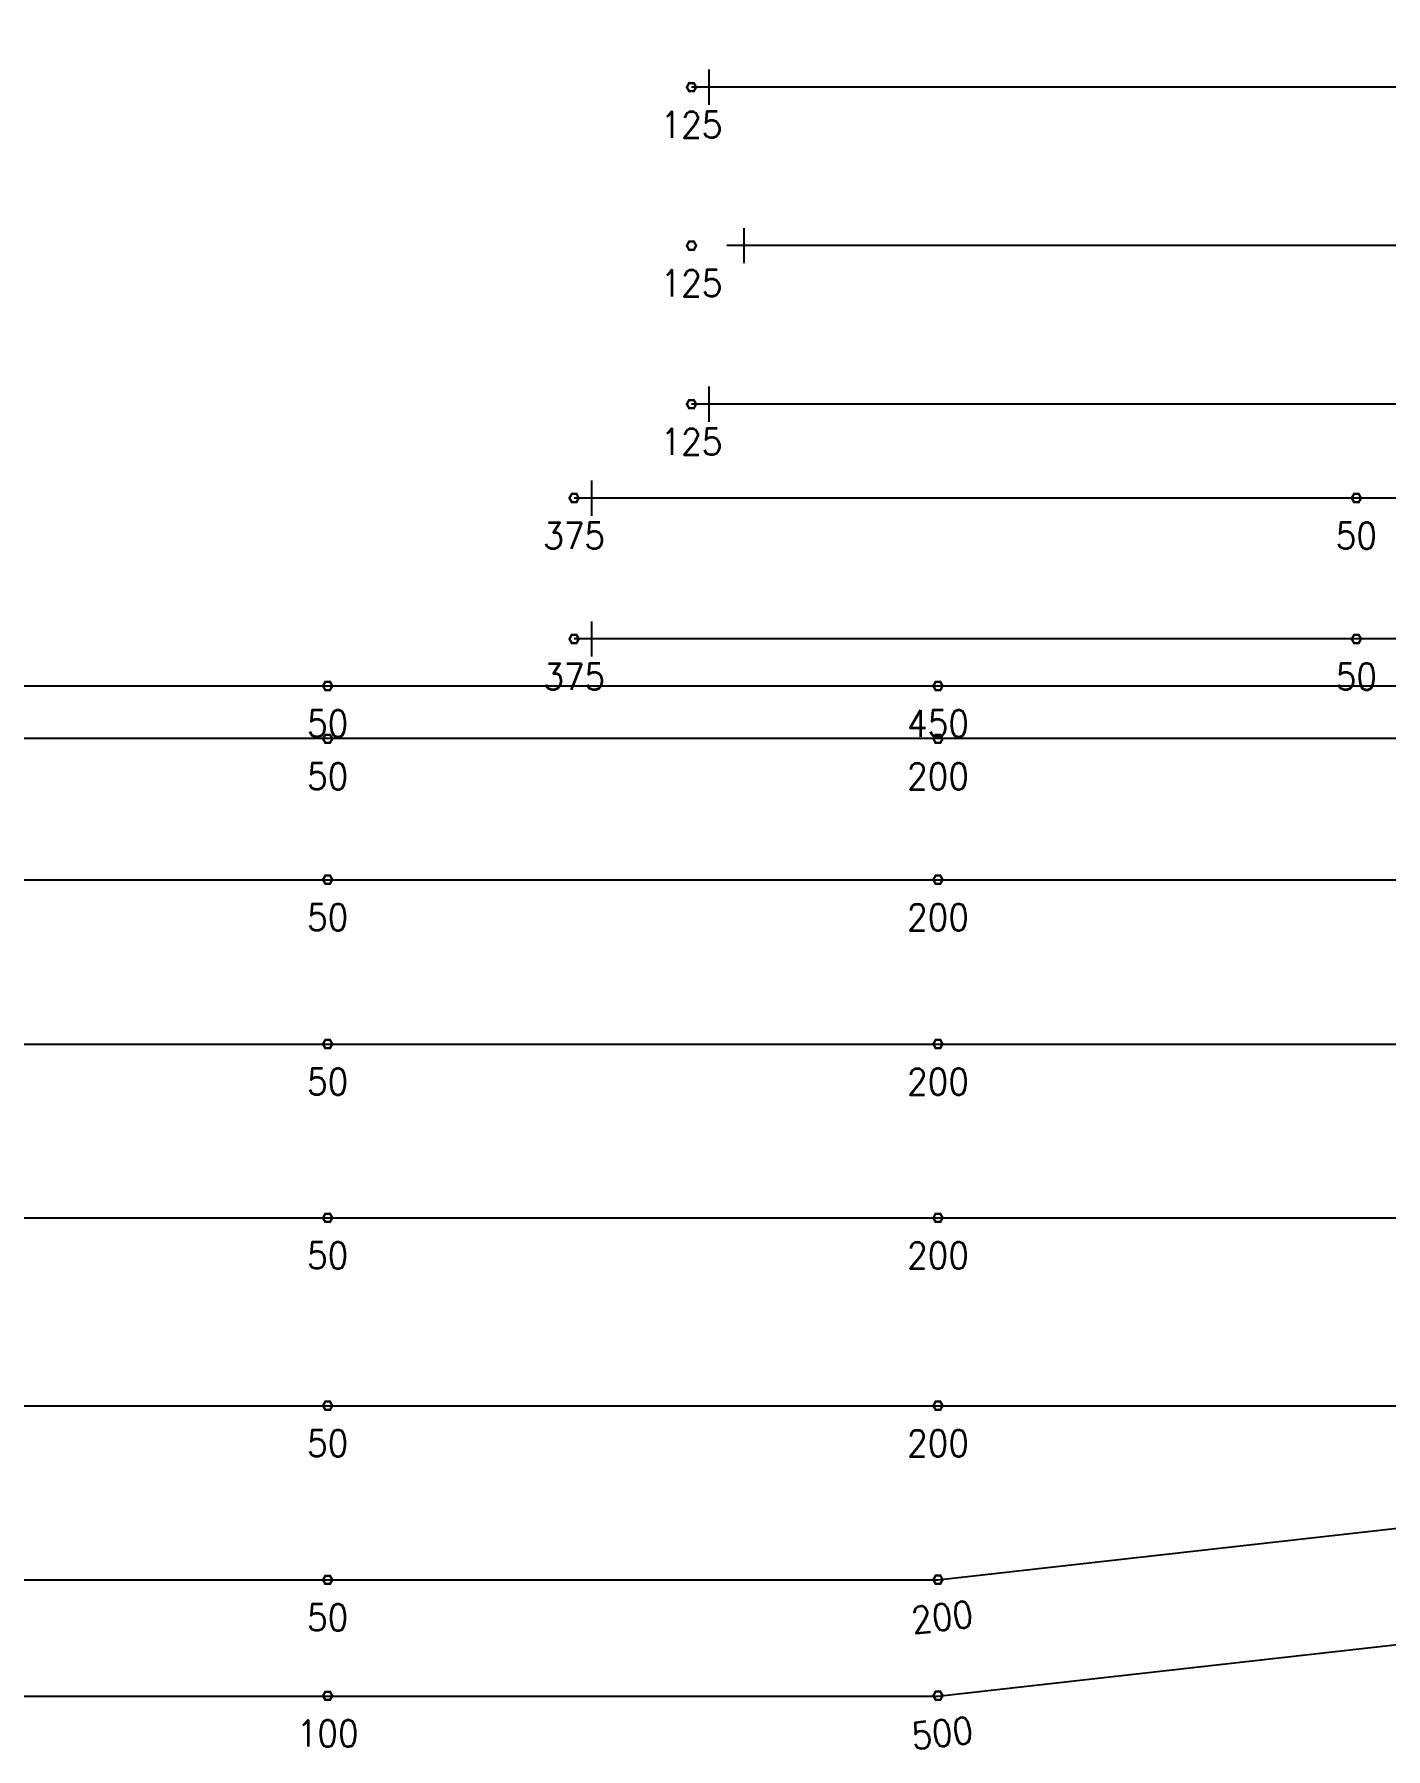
# Model space of a CAD drawing. Header units: millimetres. Extents: x 139404 to 589785, y -24714 to 48110.
# Drawn here: x 426550 to 438065, y 8699 to 23300 of the extents above; entities that cross this region are included whole.
import ezdxf
from ezdxf.enums import TextEntityAlignment as Align

# ---------------------------------------------------------------- set-up
doc = ezdxf.new("R2010")
doc.units = ezdxf.units.MM
doc.layers.get('0').update_dxf_attribs({"lineweight": 20})
doc.layers.add('ARES_TAG', color=3, linetype='Continuous')
doc.layers.add('NDC_S_TENDON', color=10, linetype='Continuous')
doc.layers.add('Current_plane_Column', color=7, linetype='Continuous', true_color=0x4b00ff)
doc.layers.add('NDC_LCAP', color=87, linetype='Continuous', plot=False)
for name, color, linetype, lineweight in [('NDC_S-TENDON', 6, 'Continuous', 35), ('NDC_S_ANNO', 7, 'Continuous', 20), ('NDC_S_SYMBOL', 1, 'Continuous', 15)]:
    doc.layers.add(name, color=color, linetype=linetype, lineweight=lineweight)
doc.styles.add('ARES_BIGTEXT', font='VHARIALN.TTF')
doc.styles.add('ARES_ROMANS_0.36', font='romans.shx', dxfattribs={"width": 0.36, "bigfont": 'vns.shx'})
doc.styles.get("Standard").update_dxf_attribs({"font": 'arial.ttf'})

# ---------------------------------------------------------------- blocks, each defined once
blk = doc.blocks.new('*U189')
at = {"layer": 'NDC_S_TENDON'}
blk.add_line((5123, 0), (46414, 0), dxfattribs=at)
at = {"layer": 'ARES_TAG', "style": 'ARES_ROMANS_0.36', "width": 0.36}
blk.add_attdef('S3', text='', height=375, dxfattribs=at).set_placement((-8132, 0), align=Align.MIDDLE_CENTER)
at = {"layer": 'NDC_LCAP', "style": 'ARES_BIGTEXT'}
blk.add_attdef('L', text='', height=350, dxfattribs=at).set_placement((-8863, 0), align=Align.MIDDLE_RIGHT)
blk = doc.blocks.new('*U171')
at = {"layer": 'NDC_S_TENDON'}
blk.add_line((5123, 0), (45824, 0), dxfattribs=at)
at = {"layer": 'ARES_TAG', "style": 'ARES_ROMANS_0.36', "width": 0.36}
blk.add_attdef('S3', text='', height=375, dxfattribs=at).set_placement((-9635, 0), align=Align.MIDDLE_CENTER)
at = {"layer": 'NDC_LCAP', "style": 'ARES_BIGTEXT'}
blk.add_attdef('L', text='', height=350, dxfattribs=at).set_placement((-10366, 0), align=Align.MIDDLE_RIGHT)
blk = doc.blocks.new('*U182')
at = {"layer": 'NDC_S_TENDON'}
blk.add_line((5123, 0), (45799, 0), dxfattribs=at)
at = {"layer": 'ARES_TAG', "style": 'ARES_ROMANS_0.36', "width": 0.36}
blk.add_attdef('S3', text='', height=375, dxfattribs=at).set_placement((-8761, 0), align=Align.MIDDLE_CENTER)
at = {"layer": 'NDC_LCAP', "style": 'ARES_BIGTEXT'}
blk.add_attdef('L', text='', height=350, dxfattribs=at).set_placement((-9492, 0), align=Align.MIDDLE_RIGHT)
blk = doc.blocks.new('*U183')
at = {"layer": 'NDC_S_TENDON'}
blk.add_line((5123, 0), (46209, 0), dxfattribs=at)
at = {"layer": 'ARES_TAG', "style": 'ARES_ROMANS_0.36', "width": 0.36}
blk.add_attdef('S3', text='', height=375, dxfattribs=at).set_placement((-8351, 0), align=Align.MIDDLE_CENTER)
at = {"layer": 'NDC_LCAP', "style": 'ARES_BIGTEXT'}
blk.add_attdef('L', text='', height=350, dxfattribs=at).set_placement((-9082, 0), align=Align.MIDDLE_RIGHT)
blk = doc.blocks.new('*U187')
at = {"layer": 'NDC_S_TENDON'}
blk.add_line((5123, 0), (46286, 0), dxfattribs=at)
at = {"layer": 'ARES_TAG', "style": 'ARES_ROMANS_0.36', "width": 0.36}
blk.add_attdef('S3', text='', height=375, dxfattribs=at).set_placement((-8269, 0), align=Align.MIDDLE_CENTER)
at = {"layer": 'NDC_LCAP', "style": 'ARES_BIGTEXT'}
blk.add_attdef('L', text='', height=350, dxfattribs=at).set_placement((-9000, 0), align=Align.MIDDLE_RIGHT)
blk = doc.blocks.new('*U188')
at = {"layer": 'NDC_S_TENDON'}
blk.add_line((5123, 0), (46440, 0), dxfattribs=at)
at = {"layer": 'ARES_TAG', "style": 'ARES_ROMANS_0.36', "width": 0.36}
blk.add_attdef('S3', text='', height=375, dxfattribs=at).set_placement((-8115, 0), align=Align.MIDDLE_CENTER)
at = {"layer": 'NDC_LCAP', "style": 'ARES_BIGTEXT'}
blk.add_attdef('L', text='', height=350, dxfattribs=at).set_placement((-8846, 0), align=Align.MIDDLE_RIGHT)
blk = doc.blocks.new('*U163')
at = {"layer": 'NDC_S_SYMBOL', "color": 3}
blk.add_line((-7068, 0), (-5568, 0), dxfattribs=at)
blk.add_circle((-7518, 0), 450, dxfattribs=at)
at = {"layer": 'NDC_S_TENDON'}
for p, q in [((8792, -150), (8792, 150)), ((-3388, 0), (-500, 0)), ((-500, 0), (5123, 0)), ((5123, 0), (7942, 0)), ((7942, 0), (8942, 0))]:
    blk.add_line(p, q, dxfattribs=at)
blk.add_lwpolyline([(-3908, 0), (-4388, 150), (-4388, -150), (-3908, 0), (-3388, 0)], dxfattribs=at)
at = {"layer": 'ARES_TAG', "style": 'ARES_ROMANS_0.36', "width": 0.36}
blk.add_attdef('S3', text='', height=375, dxfattribs=at).set_placement((-7518, 0), align=Align.MIDDLE_CENTER)
at = {"layer": 'NDC_LCAP', "style": 'ARES_BIGTEXT'}
blk.add_attdef('L', text='', height=350, dxfattribs=at).set_placement((-8249, 0), align=Align.MIDDLE_RIGHT)
blk = doc.blocks.new('*U167')
at = {"layer": 'NDC_S_SYMBOL', "color": 3}
blk.add_line((-7068, 0), (-5568, 0), dxfattribs=at)
blk.add_circle((-7518, 0), 450, dxfattribs=at)
at = {"layer": 'NDC_S_TENDON'}
for p, q in [((7792, -150), (7792, 150)), ((-3388, 0), (-500, 0)), ((-500, 0), (5123, 0)), ((5123, 0), (6942, 0)), ((6942, 0), (7942, 0))]:
    blk.add_line(p, q, dxfattribs=at)
blk.add_lwpolyline([(-3908, 0), (-4388, 150), (-4388, -150), (-3908, 0), (-3388, 0)], dxfattribs=at)
at = {"layer": 'ARES_TAG', "style": 'ARES_ROMANS_0.36', "width": 0.36}
blk.add_attdef('S3', text='', height=375, dxfattribs=at).set_placement((-7518, 0), align=Align.MIDDLE_CENTER)
at = {"layer": 'NDC_LCAP', "style": 'ARES_BIGTEXT'}
blk.add_attdef('L', text='', height=350, dxfattribs=at).set_placement((-8249, 0), align=Align.MIDDLE_RIGHT)
blk = doc.blocks.new('*U174')
at = {"layer": 'NDC_S_TENDON'}
for p, q in [((-16450, 0), (25150, 0)), ((25150, 0), (34386, -1037))]:
    blk.add_line(p, q, dxfattribs=at)
at = {"layer": 'ARES_TAG', "style": 'ARES_ROMANS_0.36', "width": 0.36}
blk.add_attdef('S3', text='', height=375, dxfattribs=at).set_placement((-20180, 0), align=Align.MIDDLE_CENTER)
at = {"layer": 'NDC_LCAP', "style": 'ARES_BIGTEXT'}
blk.add_attdef('L', text='', height=350, dxfattribs=at).set_placement((-20911, 0), align=Align.MIDDLE_RIGHT)
blk = doc.blocks.new('*U173')
at = {"layer": 'NDC_S_TENDON'}
for p, q in [((-16450, 0), (25150, 0)), ((25150, 0), (34386, -1037))]:
    blk.add_line(p, q, dxfattribs=at)
at = {"layer": 'ARES_TAG', "style": 'ARES_ROMANS_0.36', "width": 0.36}
blk.add_attdef('S3', text='', height=375, rotation=0.2908, dxfattribs=at).set_placement((-20180, -19), align=Align.MIDDLE_CENTER)
at = {"layer": 'NDC_LCAP', "style": 'ARES_BIGTEXT'}
blk.add_attdef('L', text='', height=350, rotation=0.2908, dxfattribs=at).set_placement((-20911, -23), align=Align.MIDDLE_RIGHT)
blk = doc.blocks.new('*U165')
at = {"layer": 'NDC_S_SYMBOL', "color": 3}
blk.add_line((-7068, 0), (-5568, 0), dxfattribs=at)
blk.add_circle((-7518, 0), 450, dxfattribs=at)
at = {"layer": 'NDC_S_TENDON'}
for p, q in [((7792, -150), (7792, 150)), ((-3388, 0), (-500, 0)), ((-500, 0), (5123, 0)), ((5123, 0), (6942, 0)), ((6942, 0), (7942, 0))]:
    blk.add_line(p, q, dxfattribs=at)
blk.add_lwpolyline([(-3908, 0), (-4388, 150), (-4388, -150), (-3908, 0), (-3388, 0)], dxfattribs=at)
at = {"layer": 'ARES_TAG', "style": 'ARES_ROMANS_0.36', "width": 0.36}
blk.add_attdef('S3', text='', height=375, dxfattribs=at).set_placement((-7518, 0), align=Align.MIDDLE_CENTER)
at = {"layer": 'NDC_LCAP', "style": 'ARES_BIGTEXT'}
blk.add_attdef('L', text='', height=350, dxfattribs=at).set_placement((-8249, 0), align=Align.MIDDLE_RIGHT)
blk = doc.blocks.new('*U159')
at = {"layer": 'NDC_S_SYMBOL', "color": 3}
blk.add_line((-7068, 0), (-5568, 0), dxfattribs=at)
blk.add_circle((-7518, 0), 450, dxfattribs=at)
at = {"layer": 'NDC_S_TENDON'}
for p, q in [((7492, -150), (7492, 150)), ((-3388, 0), (-500, 0)), ((-500, 0), (5123, 0)), ((5123, 0), (6642, 0)), ((6642, 0), (7642, 0))]:
    blk.add_line(p, q, dxfattribs=at)
blk.add_lwpolyline([(-3908, 0), (-4388, 150), (-4388, -150), (-3908, 0), (-3388, 0)], dxfattribs=at)
at = {"layer": 'ARES_TAG', "style": 'ARES_ROMANS_0.36', "width": 0.36}
blk.add_attdef('S3', text='', height=375, dxfattribs=at).set_placement((-7518, 0), align=Align.MIDDLE_CENTER)
at = {"layer": 'NDC_LCAP', "style": 'ARES_BIGTEXT'}
blk.add_attdef('L', text='', height=350, dxfattribs=at).set_placement((-8249, 0), align=Align.MIDDLE_RIGHT)
blk = doc.blocks.new('TDX')
at = {"layer": 'NDC_S-TENDON', "linetype": 'Continuous'}
for points, elevation in [([(49590, 13350, 20, 20, 0), (49570, 13385, 20, 20, 0), (49530, 13385, 20, 20, 0), (49510, 13350, 20, 20, 0), (49530, 13315, 20, 20, 0), (49570, 13315, 20, 20, 0)], 2875), ([(49590, 13350, 20, 20, 0), (49570, 13385, 20, 20, 0), (49530, 13385, 20, 20, 0), (49510, 13350, 20, 20, 0), (49530, 13315, 20, 20, 0), (49570, 13315, 20, 20, 0)], 2875), ([(49590, 13350, 20, 20, 0), (49570, 13385, 20, 20, 0), (49530, 13385, 20, 20, 0), (49510, 13350, 20, 20, 0), (49530, 13315, 20, 20, 0), (49570, 13315, 20, 20, 0)], 2947), ([(49590, 13350, 20, 20, 0), (49570, 13385, 20, 20, 0), (49530, 13385, 20, 20, 0), (49510, 13350, 20, 20, 0), (49530, 13315, 20, 20, 0), (49570, 13315, 20, 20, 0)], 2947), ([(49590, 12000, 20, 20, 0), (49570, 12035, 20, 20, 0), (49530, 12035, 20, 20, 0), (49510, 12000, 20, 20, 0), (49530, 11965, 20, 20, 0), (49570, 11965, 20, 20, 0)], 2875), ([(49590, 12000, 20, 20, 0), (49570, 12035, 20, 20, 0), (49530, 12035, 20, 20, 0), (49510, 12000, 20, 20, 0), (49530, 11965, 20, 20, 0), (49570, 11965, 20, 20, 0)], 2875), ([(49590, 12000, 20, 20, 0), (49570, 12035, 20, 20, 0), (49530, 12035, 20, 20, 0), (49510, 12000, 20, 20, 0), (49530, 11965, 20, 20, 0), (49570, 11965, 20, 20, 0)], 2947), ([(49590, 12000, 20, 20, 0), (49570, 12035, 20, 20, 0), (49530, 12035, 20, 20, 0), (49510, 12000, 20, 20, 0), (49530, 11965, 20, 20, 0), (49570, 11965, 20, 20, 0)], 2947), ([(49590, 10650, 20, 20, 0), (49570, 10685, 20, 20, 0), (49530, 10685, 20, 20, 0), (49510, 10650, 20, 20, 0), (49530, 10615, 20, 20, 0), (49570, 10615, 20, 20, 0)], 2875), ([(49590, 10650, 20, 20, 0), (49570, 10685, 20, 20, 0), (49530, 10685, 20, 20, 0), (49510, 10650, 20, 20, 0), (49530, 10615, 20, 20, 0), (49570, 10615, 20, 20, 0)], 2875), ([(49590, 10650, 20, 20, 0), (49570, 10685, 20, 20, 0), (49530, 10685, 20, 20, 0), (49510, 10650, 20, 20, 0), (49530, 10615, 20, 20, 0), (49570, 10615, 20, 20, 0)], 2947), ([(49590, 10650, 20, 20, 0), (49570, 10685, 20, 20, 0), (49530, 10685, 20, 20, 0), (49510, 10650, 20, 20, 0), (49530, 10615, 20, 20, 0), (49570, 10615, 20, 20, 0)], 2947), ([(48590, 9850, 20, 20, 0), (48570, 9885, 20, 20, 0), (48530, 9885, 20, 20, 0), (48510, 9850, 20, 20, 0), (48530, 9815, 20, 20, 0), (48570, 9815, 20, 20, 0)], 2875), ([(48590, 9850, 20, 20, 0), (48570, 9885, 20, 20, 0), (48530, 9885, 20, 20, 0), (48510, 9850, 20, 20, 0), (48530, 9815, 20, 20, 0), (48570, 9815, 20, 20, 0)], 2875), ([(48590, 9850, 20, 20, 0), (48570, 9885, 20, 20, 0), (48530, 9885, 20, 20, 0), (48510, 9850, 20, 20, 0), (48530, 9815, 20, 20, 0), (48570, 9815, 20, 20, 0)], 2947), ([(48590, 9850, 20, 20, 0), (48570, 9885, 20, 20, 0), (48530, 9885, 20, 20, 0), (48510, 9850, 20, 20, 0), (48530, 9815, 20, 20, 0), (48570, 9815, 20, 20, 0)], 2947), ([(55255, 9850, 20, 20, 0), (55235, 9885, 20, 20, 0), (55195, 9885, 20, 20, 0), (55175, 9850, 20, 20, 0), (55195, 9815, 20, 20, 0), (55235, 9815, 20, 20, 0)], 2550), ([(55255, 9850, 20, 20, 0), (55235, 9885, 20, 20, 0), (55195, 9885, 20, 20, 0), (55175, 9850, 20, 20, 0), (55195, 9815, 20, 20, 0), (55235, 9815, 20, 20, 0)], 2550), ([(55255, 9850, 20, 20, 0), (55235, 9885, 20, 20, 0), (55195, 9885, 20, 20, 0), (55175, 9850, 20, 20, 0), (55195, 9815, 20, 20, 0), (55235, 9815, 20, 20, 0)], 2622), ([(55255, 9850, 20, 20, 0), (55235, 9885, 20, 20, 0), (55195, 9885, 20, 20, 0), (55175, 9850, 20, 20, 0), (55195, 9815, 20, 20, 0), (55235, 9815, 20, 20, 0)], 2622), ([(48590, 8650, 20, 20, 0), (48570, 8685, 20, 20, 0), (48530, 8685, 20, 20, 0), (48510, 8650, 20, 20, 0), (48530, 8615, 20, 20, 0), (48570, 8615, 20, 20, 0)], 2875), ([(48590, 8650, 20, 20, 0), (48570, 8685, 20, 20, 0), (48530, 8685, 20, 20, 0), (48510, 8650, 20, 20, 0), (48530, 8615, 20, 20, 0), (48570, 8615, 20, 20, 0)], 2875), ([(48590, 8650, 20, 20, 0), (48570, 8685, 20, 20, 0), (48530, 8685, 20, 20, 0), (48510, 8650, 20, 20, 0), (48530, 8615, 20, 20, 0), (48570, 8615, 20, 20, 0)], 2947), ([(48590, 8650, 20, 20, 0), (48570, 8685, 20, 20, 0), (48530, 8685, 20, 20, 0), (48510, 8650, 20, 20, 0), (48530, 8615, 20, 20, 0), (48570, 8615, 20, 20, 0)], 2947), ([(55255, 8650, 20, 20, 0), (55235, 8685, 20, 20, 0), (55195, 8685, 20, 20, 0), (55175, 8650, 20, 20, 0), (55195, 8615, 20, 20, 0), (55235, 8615, 20, 20, 0)], 2550), ([(55255, 8650, 20, 20, 0), (55235, 8685, 20, 20, 0), (55195, 8685, 20, 20, 0), (55175, 8650, 20, 20, 0), (55195, 8615, 20, 20, 0), (55235, 8615, 20, 20, 0)], 2550), ([(55255, 8650, 20, 20, 0), (55235, 8685, 20, 20, 0), (55195, 8685, 20, 20, 0), (55175, 8650, 20, 20, 0), (55195, 8615, 20, 20, 0), (55235, 8615, 20, 20, 0)], 2622), ([(55255, 8650, 20, 20, 0), (55235, 8685, 20, 20, 0), (55195, 8685, 20, 20, 0), (55175, 8650, 20, 20, 0), (55195, 8615, 20, 20, 0), (55235, 8615, 20, 20, 0)], 2622), ([(46490, 8250, 20, 20, 0), (46470, 8285, 20, 20, 0), (46430, 8285, 20, 20, 0), (46410, 8250, 20, 20, 0), (46430, 8215, 20, 20, 0), (46470, 8215, 20, 20, 0)], 2550), ([(46490, 8250, 20, 20, 0), (46470, 8285, 20, 20, 0), (46430, 8285, 20, 20, 0), (46410, 8250, 20, 20, 0), (46430, 8215, 20, 20, 0), (46470, 8215, 20, 20, 0)], 2550), ([(46490, 8250, 20, 20, 0), (46470, 8285, 20, 20, 0), (46430, 8285, 20, 20, 0), (46410, 8250, 20, 20, 0), (46430, 8215, 20, 20, 0), (46470, 8215, 20, 20, 0)], 2622), ([(46490, 8250, 20, 20, 0), (46470, 8285, 20, 20, 0), (46430, 8285, 20, 20, 0), (46410, 8250, 20, 20, 0), (46430, 8215, 20, 20, 0), (46470, 8215, 20, 20, 0)], 2622), ([(51690, 8250, 20, 20, 0), (51670, 8285, 20, 20, 0), (51630, 8285, 20, 20, 0), (51610, 8250, 20, 20, 0), (51630, 8215, 20, 20, 0), (51670, 8215, 20, 20, 0)], 2950), ([(51690, 8250, 20, 20, 0), (51670, 8285, 20, 20, 0), (51630, 8285, 20, 20, 0), (51610, 8250, 20, 20, 0), (51630, 8215, 20, 20, 0), (51670, 8215, 20, 20, 0)], 2950), ([(51690, 8250, 20, 20, 0), (51670, 8285, 20, 20, 0), (51630, 8285, 20, 20, 0), (51610, 8250, 20, 20, 0), (51630, 8215, 20, 20, 0), (51670, 8215, 20, 20, 0)], 2950), ([(51690, 8250, 20, 20, 0), (51670, 8285, 20, 20, 0), (51630, 8285, 20, 20, 0), (51610, 8250, 20, 20, 0), (51630, 8215, 20, 20, 0), (51670, 8215, 20, 20, 0)], 2950), ([(51690, 8250, 20, 20, 0), (51670, 8285, 20, 20, 0), (51630, 8285, 20, 20, 0), (51610, 8250, 20, 20, 0), (51630, 8215, 20, 20, 0), (51670, 8215, 20, 20, 0)], 3022), ([(51690, 8250, 20, 20, 0), (51670, 8285, 20, 20, 0), (51630, 8285, 20, 20, 0), (51610, 8250, 20, 20, 0), (51630, 8215, 20, 20, 0), (51670, 8215, 20, 20, 0)], 3022), ([(51690, 8250, 20, 20, 0), (51670, 8285, 20, 20, 0), (51630, 8285, 20, 20, 0), (51610, 8250, 20, 20, 0), (51630, 8215, 20, 20, 0), (51670, 8215, 20, 20, 0)], 3022), ([(51690, 8250, 20, 20, 0), (51670, 8285, 20, 20, 0), (51630, 8285, 20, 20, 0), (51610, 8250, 20, 20, 0), (51630, 8215, 20, 20, 0), (51670, 8215, 20, 20, 0)], 3022), ([(46490, 7800, 20, 20, 0), (46470, 7834, 20, 20, 0), (46430, 7834, 20, 20, 0), (46410, 7800, 20, 20, 0), (46430, 7765, 20, 20, 0), (46470, 7765, 20, 20, 0)], 2800), ([(46490, 7800, 20, 20, 0), (46470, 7834, 20, 20, 0), (46430, 7834, 20, 20, 0), (46410, 7800, 20, 20, 0), (46430, 7765, 20, 20, 0), (46470, 7765, 20, 20, 0)], 2800), ([(46490, 7800, 20, 20, 0), (46470, 7834, 20, 20, 0), (46430, 7834, 20, 20, 0), (46410, 7800, 20, 20, 0), (46430, 7765, 20, 20, 0), (46470, 7765, 20, 20, 0)], 2872), ([(46490, 7800, 20, 20, 0), (46470, 7834, 20, 20, 0), (46430, 7834, 20, 20, 0), (46410, 7800, 20, 20, 0), (46430, 7765, 20, 20, 0), (46470, 7765, 20, 20, 0)], 2872), ([(51690, 7800, 20, 20, 0), (51670, 7834, 20, 20, 0), (51630, 7834, 20, 20, 0), (51610, 7800, 20, 20, 0), (51630, 7765, 20, 20, 0), (51670, 7765, 20, 20, 0)], 2950), ([(51690, 7800, 20, 20, 0), (51670, 7834, 20, 20, 0), (51630, 7834, 20, 20, 0), (51610, 7800, 20, 20, 0), (51630, 7765, 20, 20, 0), (51670, 7765, 20, 20, 0)], 2950), ([(51690, 7800, 20, 20, 0), (51670, 7834, 20, 20, 0), (51630, 7834, 20, 20, 0), (51610, 7800, 20, 20, 0), (51630, 7765, 20, 20, 0), (51670, 7765, 20, 20, 0)], 2950), ([(51690, 7800, 20, 20, 0), (51670, 7834, 20, 20, 0), (51630, 7834, 20, 20, 0), (51610, 7800, 20, 20, 0), (51630, 7765, 20, 20, 0), (51670, 7765, 20, 20, 0)], 2950), ([(51690, 7800, 20, 20, 0), (51670, 7834, 20, 20, 0), (51630, 7834, 20, 20, 0), (51610, 7800, 20, 20, 0), (51630, 7765, 20, 20, 0), (51670, 7765, 20, 20, 0)], 3022), ([(51690, 7800, 20, 20, 0), (51670, 7834, 20, 20, 0), (51630, 7834, 20, 20, 0), (51610, 7800, 20, 20, 0), (51630, 7765, 20, 20, 0), (51670, 7765, 20, 20, 0)], 3022), ([(51690, 7800, 20, 20, 0), (51670, 7834, 20, 20, 0), (51630, 7834, 20, 20, 0), (51610, 7800, 20, 20, 0), (51630, 7765, 20, 20, 0), (51670, 7765, 20, 20, 0)], 3022), ([(51690, 7800, 20, 20, 0), (51670, 7834, 20, 20, 0), (51630, 7834, 20, 20, 0), (51610, 7800, 20, 20, 0), (51630, 7765, 20, 20, 0), (51670, 7765, 20, 20, 0)], 3022), ([(46490, 6600, 20, 20, 0), (46470, 6635, 20, 20, 0), (46430, 6635, 20, 20, 0), (46410, 6600, 20, 20, 0), (46430, 6565, 20, 20, 0), (46470, 6565, 20, 20, 0)], 2800), ([(46490, 6600, 20, 20, 0), (46470, 6635, 20, 20, 0), (46430, 6635, 20, 20, 0), (46410, 6600, 20, 20, 0), (46430, 6565, 20, 20, 0), (46470, 6565, 20, 20, 0)], 2800), ([(46490, 6600, 20, 20, 0), (46470, 6635, 20, 20, 0), (46430, 6635, 20, 20, 0), (46410, 6600, 20, 20, 0), (46430, 6565, 20, 20, 0), (46470, 6565, 20, 20, 0)], 2872), ([(46490, 6600, 20, 20, 0), (46470, 6635, 20, 20, 0), (46430, 6635, 20, 20, 0), (46410, 6600, 20, 20, 0), (46430, 6565, 20, 20, 0), (46470, 6565, 20, 20, 0)], 2872), ([(51690, 6600, 20, 20, 0), (51670, 6635, 20, 20, 0), (51630, 6635, 20, 20, 0), (51610, 6600, 20, 20, 0), (51630, 6565, 20, 20, 0), (51670, 6565, 20, 20, 0)], 2950), ([(51690, 6600, 20, 20, 0), (51670, 6635, 20, 20, 0), (51630, 6635, 20, 20, 0), (51610, 6600, 20, 20, 0), (51630, 6565, 20, 20, 0), (51670, 6565, 20, 20, 0)], 2950), ([(51690, 6600, 20, 20, 0), (51670, 6635, 20, 20, 0), (51630, 6635, 20, 20, 0), (51610, 6600, 20, 20, 0), (51630, 6565, 20, 20, 0), (51670, 6565, 20, 20, 0)], 2950), ([(51690, 6600, 20, 20, 0), (51670, 6635, 20, 20, 0), (51630, 6635, 20, 20, 0), (51610, 6600, 20, 20, 0), (51630, 6565, 20, 20, 0), (51670, 6565, 20, 20, 0)], 2950), ([(51690, 6600, 20, 20, 0), (51670, 6635, 20, 20, 0), (51630, 6635, 20, 20, 0), (51610, 6600, 20, 20, 0), (51630, 6565, 20, 20, 0), (51670, 6565, 20, 20, 0)], 3022), ([(51690, 6600, 20, 20, 0), (51670, 6635, 20, 20, 0), (51630, 6635, 20, 20, 0), (51610, 6600, 20, 20, 0), (51630, 6565, 20, 20, 0), (51670, 6565, 20, 20, 0)], 3022), ([(51690, 6600, 20, 20, 0), (51670, 6635, 20, 20, 0), (51630, 6635, 20, 20, 0), (51610, 6600, 20, 20, 0), (51630, 6565, 20, 20, 0), (51670, 6565, 20, 20, 0)], 3022), ([(51690, 6600, 20, 20, 0), (51670, 6635, 20, 20, 0), (51630, 6635, 20, 20, 0), (51610, 6600, 20, 20, 0), (51630, 6565, 20, 20, 0), (51670, 6565, 20, 20, 0)], 3022), ([(46490, 5200, 20, 20, 0), (46470, 5235, 20, 20, 0), (46430, 5235, 20, 20, 0), (46410, 5200, 20, 20, 0), (46430, 5165, 20, 20, 0), (46470, 5165, 20, 20, 0)], 2800), ([(46490, 5200, 20, 20, 0), (46470, 5235, 20, 20, 0), (46430, 5235, 20, 20, 0), (46410, 5200, 20, 20, 0), (46430, 5165, 20, 20, 0), (46470, 5165, 20, 20, 0)], 2800), ([(46490, 5200, 20, 20, 0), (46470, 5235, 20, 20, 0), (46430, 5235, 20, 20, 0), (46410, 5200, 20, 20, 0), (46430, 5165, 20, 20, 0), (46470, 5165, 20, 20, 0)], 2872), ([(46490, 5200, 20, 20, 0), (46470, 5235, 20, 20, 0), (46430, 5235, 20, 20, 0), (46410, 5200, 20, 20, 0), (46430, 5165, 20, 20, 0), (46470, 5165, 20, 20, 0)], 2872), ([(51690, 5200, 20, 20, 0), (51670, 5235, 20, 20, 0), (51630, 5235, 20, 20, 0), (51610, 5200, 20, 20, 0), (51630, 5165, 20, 20, 0), (51670, 5165, 20, 20, 0)], 2950), ([(51690, 5200, 20, 20, 0), (51670, 5235, 20, 20, 0), (51630, 5235, 20, 20, 0), (51610, 5200, 20, 20, 0), (51630, 5165, 20, 20, 0), (51670, 5165, 20, 20, 0)], 2950), ([(51690, 5200, 20, 20, 0), (51670, 5235, 20, 20, 0), (51630, 5235, 20, 20, 0), (51610, 5200, 20, 20, 0), (51630, 5165, 20, 20, 0), (51670, 5165, 20, 20, 0)], 2950), ([(51690, 5200, 20, 20, 0), (51670, 5235, 20, 20, 0), (51630, 5235, 20, 20, 0), (51610, 5200, 20, 20, 0), (51630, 5165, 20, 20, 0), (51670, 5165, 20, 20, 0)], 2950), ([(51690, 5200, 20, 20, 0), (51670, 5235, 20, 20, 0), (51630, 5235, 20, 20, 0), (51610, 5200, 20, 20, 0), (51630, 5165, 20, 20, 0), (51670, 5165, 20, 20, 0)], 3022), ([(51690, 5200, 20, 20, 0), (51670, 5235, 20, 20, 0), (51630, 5235, 20, 20, 0), (51610, 5200, 20, 20, 0), (51630, 5165, 20, 20, 0), (51670, 5165, 20, 20, 0)], 3022), ([(51690, 5200, 20, 20, 0), (51670, 5235, 20, 20, 0), (51630, 5235, 20, 20, 0), (51610, 5200, 20, 20, 0), (51630, 5165, 20, 20, 0), (51670, 5165, 20, 20, 0)], 3022), ([(51690, 5200, 20, 20, 0), (51670, 5235, 20, 20, 0), (51630, 5235, 20, 20, 0), (51610, 5200, 20, 20, 0), (51630, 5165, 20, 20, 0), (51670, 5165, 20, 20, 0)], 3022), ([(46490, 3720, 20, 20, 0), (46470, 3755, 20, 20, 0), (46430, 3755, 20, 20, 0), (46410, 3720, 20, 20, 0), (46430, 3685, 20, 20, 0), (46470, 3685, 20, 20, 0)], 2800), ([(46490, 3720, 20, 20, 0), (46470, 3755, 20, 20, 0), (46430, 3755, 20, 20, 0), (46410, 3720, 20, 20, 0), (46430, 3685, 20, 20, 0), (46470, 3685, 20, 20, 0)], 2800), ([(46490, 3720, 20, 20, 0), (46470, 3755, 20, 20, 0), (46430, 3755, 20, 20, 0), (46410, 3720, 20, 20, 0), (46430, 3685, 20, 20, 0), (46470, 3685, 20, 20, 0)], 2872), ([(46490, 3720, 20, 20, 0), (46470, 3755, 20, 20, 0), (46430, 3755, 20, 20, 0), (46410, 3720, 20, 20, 0), (46430, 3685, 20, 20, 0), (46470, 3685, 20, 20, 0)], 2872), ([(51690, 3720, 20, 20, 0), (51670, 3755, 20, 20, 0), (51630, 3755, 20, 20, 0), (51610, 3720, 20, 20, 0), (51630, 3685, 20, 20, 0), (51670, 3685, 20, 20, 0)], 2950), ([(51690, 3720, 20, 20, 0), (51670, 3755, 20, 20, 0), (51630, 3755, 20, 20, 0), (51610, 3720, 20, 20, 0), (51630, 3685, 20, 20, 0), (51670, 3685, 20, 20, 0)], 2950), ([(51690, 3720, 20, 20, 0), (51670, 3755, 20, 20, 0), (51630, 3755, 20, 20, 0), (51610, 3720, 20, 20, 0), (51630, 3685, 20, 20, 0), (51670, 3685, 20, 20, 0)], 2950), ([(51690, 3720, 20, 20, 0), (51670, 3755, 20, 20, 0), (51630, 3755, 20, 20, 0), (51610, 3720, 20, 20, 0), (51630, 3685, 20, 20, 0), (51670, 3685, 20, 20, 0)], 2950), ([(51690, 3720, 20, 20, 0), (51670, 3755, 20, 20, 0), (51630, 3755, 20, 20, 0), (51610, 3720, 20, 20, 0), (51630, 3685, 20, 20, 0), (51670, 3685, 20, 20, 0)], 3022), ([(51690, 3720, 20, 20, 0), (51670, 3755, 20, 20, 0), (51630, 3755, 20, 20, 0), (51610, 3720, 20, 20, 0), (51630, 3685, 20, 20, 0), (51670, 3685, 20, 20, 0)], 3022), ([(51690, 3720, 20, 20, 0), (51670, 3755, 20, 20, 0), (51630, 3755, 20, 20, 0), (51610, 3720, 20, 20, 0), (51630, 3685, 20, 20, 0), (51670, 3685, 20, 20, 0)], 3022), ([(51690, 3720, 20, 20, 0), (51670, 3755, 20, 20, 0), (51630, 3755, 20, 20, 0), (51610, 3720, 20, 20, 0), (51630, 3685, 20, 20, 0), (51670, 3685, 20, 20, 0)], 3022), ([(46490, 2120, 20, 20, 0), (46470, 2155, 20, 20, 0), (46430, 2155, 20, 20, 0), (46410, 2120, 20, 20, 0), (46430, 2085, 20, 20, 0), (46470, 2085, 20, 20, 0)], 2800), ([(46490, 2120, 20, 20, 0), (46470, 2155, 20, 20, 0), (46430, 2155, 20, 20, 0), (46410, 2120, 20, 20, 0), (46430, 2085, 20, 20, 0), (46470, 2085, 20, 20, 0)], 2800), ([(46490, 2120, 20, 20, 0), (46470, 2155, 20, 20, 0), (46430, 2155, 20, 20, 0), (46410, 2120, 20, 20, 0), (46430, 2085, 20, 20, 0), (46470, 2085, 20, 20, 0)], 2872), ([(46490, 2120, 20, 20, 0), (46470, 2155, 20, 20, 0), (46430, 2155, 20, 20, 0), (46410, 2120, 20, 20, 0), (46430, 2085, 20, 20, 0), (46470, 2085, 20, 20, 0)], 2872), ([(51690, 2120, 20, 20, 0), (51670, 2155, 20, 20, 0), (51630, 2155, 20, 20, 0), (51610, 2120, 20, 20, 0), (51630, 2085, 20, 20, 0), (51670, 2085, 20, 20, 0)], 2950), ([(51690, 2120, 20, 20, 0), (51670, 2155, 20, 20, 0), (51630, 2155, 20, 20, 0), (51610, 2120, 20, 20, 0), (51630, 2085, 20, 20, 0), (51670, 2085, 20, 20, 0)], 2950), ([(51690, 2120, 20, 20, 0), (51670, 2155, 20, 20, 0), (51630, 2155, 20, 20, 0), (51610, 2120, 20, 20, 0), (51630, 2085, 20, 20, 0), (51670, 2085, 20, 20, 0)], 2950), ([(51690, 2120, 20, 20, 0), (51670, 2155, 20, 20, 0), (51630, 2155, 20, 20, 0), (51610, 2120, 20, 20, 0), (51630, 2085, 20, 20, 0), (51670, 2085, 20, 20, 0)], 2950), ([(51690, 2120, 20, 20, 0), (51670, 2155, 20, 20, 0), (51630, 2155, 20, 20, 0), (51610, 2120, 20, 20, 0), (51630, 2085, 20, 20, 0), (51670, 2085, 20, 20, 0)], 3022), ([(51690, 2120, 20, 20, 0), (51670, 2155, 20, 20, 0), (51630, 2155, 20, 20, 0), (51610, 2120, 20, 20, 0), (51630, 2085, 20, 20, 0), (51670, 2085, 20, 20, 0)], 3022), ([(51690, 2120, 20, 20, 0), (51670, 2155, 20, 20, 0), (51630, 2155, 20, 20, 0), (51610, 2120, 20, 20, 0), (51630, 2085, 20, 20, 0), (51670, 2085, 20, 20, 0)], 3022), ([(51690, 2120, 20, 20, 0), (51670, 2155, 20, 20, 0), (51630, 2155, 20, 20, 0), (51610, 2120, 20, 20, 0), (51630, 2085, 20, 20, 0), (51670, 2085, 20, 20, 0)], 3022), ([(46490, 637, 20, 20, 0), (46470, 671, 20, 20, 0), (46430, 671, 20, 20, 0), (46410, 637, 20, 20, 0), (46430, 602, 20, 20, 0), (46470, 602, 20, 20, 0)], 2800), ([(46490, 637, 20, 20, 0), (46470, 671, 20, 20, 0), (46430, 671, 20, 20, 0), (46410, 637, 20, 20, 0), (46430, 602, 20, 20, 0), (46470, 602, 20, 20, 0)], 2800), ([(46490, 637, 20, 20, 0), (46470, 671, 20, 20, 0), (46430, 671, 20, 20, 0), (46410, 637, 20, 20, 0), (46430, 602, 20, 20, 0), (46470, 602, 20, 20, 0)], 2872), ([(46490, 637, 20, 20, 0), (46470, 671, 20, 20, 0), (46430, 671, 20, 20, 0), (46410, 637, 20, 20, 0), (46430, 602, 20, 20, 0), (46470, 602, 20, 20, 0)], 2872), ([(51690, 638, 20, 20, 0), (51670, 673, 20, 20, 0), (51630, 673, 20, 20, 0), (51610, 638, 20, 20, 0), (51630, 603, 20, 20, 0), (51670, 603, 20, 20, 0)], 2950), ([(51690, 638, 20, 20, 0), (51670, 673, 20, 20, 0), (51630, 673, 20, 20, 0), (51610, 638, 20, 20, 0), (51630, 603, 20, 20, 0), (51670, 603, 20, 20, 0)], 2950), ([(51690, 638, 20, 20, 0), (51670, 673, 20, 20, 0), (51630, 673, 20, 20, 0), (51610, 638, 20, 20, 0), (51630, 603, 20, 20, 0), (51670, 603, 20, 20, 0)], 2950), ([(51690, 638, 20, 20, 0), (51670, 673, 20, 20, 0), (51630, 673, 20, 20, 0), (51610, 638, 20, 20, 0), (51630, 603, 20, 20, 0), (51670, 603, 20, 20, 0)], 2950), ([(51690, 638, 20, 20, 0), (51670, 673, 20, 20, 0), (51630, 673, 20, 20, 0), (51610, 638, 20, 20, 0), (51630, 603, 20, 20, 0), (51670, 603, 20, 20, 0)], 3022), ([(51690, 638, 20, 20, 0), (51670, 673, 20, 20, 0), (51630, 673, 20, 20, 0), (51610, 638, 20, 20, 0), (51630, 603, 20, 20, 0), (51670, 603, 20, 20, 0)], 3022), ([(51690, 638, 20, 20, 0), (51670, 673, 20, 20, 0), (51630, 673, 20, 20, 0), (51610, 638, 20, 20, 0), (51630, 603, 20, 20, 0), (51670, 603, 20, 20, 0)], 3022), ([(51690, 638, 20, 20, 0), (51670, 673, 20, 20, 0), (51630, 673, 20, 20, 0), (51610, 638, 20, 20, 0), (51630, 603, 20, 20, 0), (51670, 603, 20, 20, 0)], 3022), ([(46490, -351, 20, 20, 0), (46470, -317, 20, 20, 0), (46430, -317, 20, 20, 0), (46410, -351, 20, 20, 0), (46430, -386, 20, 20, 0), (46470, -386, 20, 20, 0)], 2500), ([(46490, -351, 20, 20, 0), (46470, -317, 20, 20, 0), (46430, -317, 20, 20, 0), (46410, -351, 20, 20, 0), (46430, -386, 20, 20, 0), (46470, -386, 20, 20, 0)], 2500), ([(46490, -351, 20, 20, 0), (46470, -317, 20, 20, 0), (46430, -317, 20, 20, 0), (46410, -351, 20, 20, 0), (46430, -386, 20, 20, 0), (46470, -386, 20, 20, 0)], 2572), ([(46490, -351, 20, 20, 0), (46470, -317, 20, 20, 0), (46430, -317, 20, 20, 0), (46410, -351, 20, 20, 0), (46430, -386, 20, 20, 0), (46470, -386, 20, 20, 0)], 2572), ([(51690, -350, 20, 20, 0), (51670, -315, 20, 20, 0), (51630, -315, 20, 20, 0), (51610, -350, 20, 20, 0), (51630, -385, 20, 20, 0), (51670, -385, 20, 20, 0)], 2900), ([(51690, -350, 20, 20, 0), (51670, -315, 20, 20, 0), (51630, -315, 20, 20, 0), (51610, -350, 20, 20, 0), (51630, -385, 20, 20, 0), (51670, -385, 20, 20, 0)], 2900), ([(51690, -350, 20, 20, 0), (51670, -315, 20, 20, 0), (51630, -315, 20, 20, 0), (51610, -350, 20, 20, 0), (51630, -385, 20, 20, 0), (51670, -385, 20, 20, 0)], 2900), ([(51690, -350, 20, 20, 0), (51670, -315, 20, 20, 0), (51630, -315, 20, 20, 0), (51610, -350, 20, 20, 0), (51630, -385, 20, 20, 0), (51670, -385, 20, 20, 0)], 2900), ([(51690, -350, 20, 20, 0), (51670, -315, 20, 20, 0), (51630, -315, 20, 20, 0), (51610, -350, 20, 20, 0), (51630, -385, 20, 20, 0), (51670, -385, 20, 20, 0)], 2972), ([(51690, -350, 20, 20, 0), (51670, -315, 20, 20, 0), (51630, -315, 20, 20, 0), (51610, -350, 20, 20, 0), (51630, -385, 20, 20, 0), (51670, -385, 20, 20, 0)], 2972), ([(51690, -350, 20, 20, 0), (51670, -315, 20, 20, 0), (51630, -315, 20, 20, 0), (51610, -350, 20, 20, 0), (51630, -385, 20, 20, 0), (51670, -385, 20, 20, 0)], 2972), ([(51690, -350, 20, 20, 0), (51670, -315, 20, 20, 0), (51630, -315, 20, 20, 0), (51610, -350, 20, 20, 0), (51630, -385, 20, 20, 0), (51670, -385, 20, 20, 0)], 2972)]:
    blk.add_lwpolyline(points, format="xyseb", close=True, dxfattribs=dict(at, elevation=elevation))
ref = blk.add_blockref('*U165', (57492, 13350, 2947), dxfattribs=dict(xscale=-1))
ref.add_attrib('L', '12330', dxfattribs={"layer": 'NDC_LCAP', "height": 350, "style": 'ARES_BIGTEXT'}).set_placement((66833, 13350, 2947), align=Align.MIDDLE_RIGHT)
ref.add_attrib('S3', 'S2-33', dxfattribs={"layer": 'ARES_TAG', "height": 375, "style": 'ARES_ROMANS_0.36', "width": 0.36}).set_placement((65010, 13350, 2947), align=Align.MIDDLE_CENTER)
ref = blk.add_blockref('*U159', (57492, 12000, 2947), dxfattribs=dict(xscale=-1))
ref.add_attrib('L', '12030', dxfattribs={"layer": 'NDC_LCAP', "height": 350, "style": 'ARES_BIGTEXT'}).set_placement((66833, 12000, 2947), align=Align.MIDDLE_RIGHT)
ref.add_attrib('S3', 'S2-32', dxfattribs={"layer": 'ARES_TAG', "height": 375, "style": 'ARES_ROMANS_0.36', "width": 0.36}).set_placement((65010, 12000, 2947), align=Align.MIDDLE_CENTER)
ref = blk.add_blockref('*U167', (57492, 10650, 2947), dxfattribs=dict(xscale=-1))
ref.add_attrib('L', '12330', dxfattribs={"layer": 'NDC_LCAP', "height": 350, "style": 'ARES_BIGTEXT'}).set_placement((66833, 10650, 2947), align=Align.MIDDLE_RIGHT)
ref.add_attrib('S3', 'S2-30', dxfattribs={"layer": 'ARES_TAG', "height": 375, "style": 'ARES_ROMANS_0.36', "width": 0.36}).set_placement((65010, 10650, 2947), align=Align.MIDDLE_CENTER)
ref = blk.add_blockref('*U163', (57492, 9850, 72), dxfattribs=dict(xscale=-1))
ref.add_attrib('L', '13330', dxfattribs={"layer": 'NDC_LCAP', "height": 350, "style": 'ARES_BIGTEXT'}).set_placement((66833, 9850, 72), align=Align.MIDDLE_RIGHT)
ref.add_attrib('S3', 'S2-28', dxfattribs={"layer": 'ARES_TAG', "height": 375, "style": 'ARES_ROMANS_0.36', "width": 0.36}).set_placement((65010, 9850, 72), align=Align.MIDDLE_CENTER)
ref = blk.add_blockref('*U163', (57492, 8650, 72), dxfattribs=dict(xscale=-1))
ref.add_attrib('L', '13330', dxfattribs={"layer": 'NDC_LCAP', "height": 350, "style": 'ARES_BIGTEXT'}).set_placement((66833, 8650, 72), align=Align.MIDDLE_RIGHT)
ref.add_attrib('S3', 'S2-29', dxfattribs={"layer": 'ARES_TAG', "height": 375, "style": 'ARES_ROMANS_0.36', "width": 0.36}).set_placement((65010, 8650, 72), align=Align.MIDDLE_CENTER)
for name, p in [('*U171', (15056, 8250, 2745)), ('*U182', (15081, 7804, 2875)), ('*U183', (14671, 6600, 2875)), ('*U187', (14594, 5200, 2875)), ('*U188', (14440, 3720, 2875)), ('*U189', (14466, 2120, 2875))]:
    blk.add_blockref(name, p)
at = {"xscale": -1, "rotation": 180}
for name, p in [('*U173', (26500, 638, 2772)), ('*U174', (26500, -353, 2580))]:
    blk.add_blockref(name, p, dxfattribs=at)
at = {"layer": 'NDC_S_ANNO', "linetype": 'Continuous', "char_height": 225, "attachment_point": 5, "line_spacing_factor": 0.75}
for s, insert in [('\\FSTANDARD.shx;125', (49550, 13030, 2875)), ('\\FSTANDARD.shx;125', (49550, 13030, 2947)), ('\\FSTANDARD.shx;125', (49550, 11680, 2875)), ('\\FSTANDARD.shx;125', (49550, 11680, 2947)), ('\\FSTANDARD.shx;125', (49550, 10330, 2875)), ('\\FSTANDARD.shx;125', (49550, 10330, 2947)), ('\\FSTANDARD.shx;375', (48550, 9530, 2875)), ('\\FSTANDARD.shx;375', (48550, 9530, 2947)), ('\\FSTANDARD.shx;50', (55215, 9530, 2550)), ('\\FSTANDARD.shx;50', (55215, 9530, 2622)), ('\\FSTANDARD.shx;375', (48550, 8330, 2875)), ('\\FSTANDARD.shx;375', (48550, 8330, 2947)), ('\\FSTANDARD.shx;50', (55215, 8330, 2550)), ('\\FSTANDARD.shx;50', (55215, 8330, 2622)), ('\\FSTANDARD.shx;50', (46450, 7930, 2550)), ('\\FSTANDARD.shx;50', (46450, 7930, 2622)), ('\\FSTANDARD.shx;450', (51650, 7930, 2950)), ('\\FSTANDARD.shx;450', (51650, 7930, 3022)), ('\\FSTANDARD.shx;50', (46450, 7480, 2800)), ('\\FSTANDARD.shx;50', (46450, 7480, 2872)), ('\\FSTANDARD.shx;200', (51650, 7480, 2950)), ('\\FSTANDARD.shx;200', (51650, 7480, 3022)), ('\\FSTANDARD.shx;50', (46450, 6280, 2800)), ('\\FSTANDARD.shx;50', (46450, 6280, 2872)), ('\\FSTANDARD.shx;200', (51650, 6280, 2950)), ('\\FSTANDARD.shx;200', (51650, 6280, 3022)), ('\\FSTANDARD.shx;50', (46450, 4880, 2800)), ('\\FSTANDARD.shx;50', (46450, 4880, 2872)), ('\\FSTANDARD.shx;200', (51650, 4880, 2950)), ('\\FSTANDARD.shx;200', (51650, 4880, 3022)), ('\\FSTANDARD.shx;50', (46450, 3400, 2800)), ('\\FSTANDARD.shx;50', (46450, 3400, 2872)), ('\\FSTANDARD.shx;200', (51650, 3400, 2950)), ('\\FSTANDARD.shx;200', (51650, 3400, 3022)), ('\\FSTANDARD.shx;50', (46450, 1800, 2800)), ('\\FSTANDARD.shx;50', (46450, 1800, 2872)), ('\\FSTANDARD.shx;200', (51650, 1800, 2950)), ('\\FSTANDARD.shx;200', (51650, 1800, 3022))]:
    blk.add_mtext(s, dxfattribs=dict(at, insert=insert))
for s, insert, rotation in [('\\FSTANDARD.shx;200', (51686, 320, 2950), 6.3865), ('\\FSTANDARD.shx;200', (51686, 320, 3022), 6.3865), ('\\FSTANDARD.shx;50', (46450, 317, 2800), 0.0155), ('\\FSTANDARD.shx;50', (46450, 317, 2872), 0.0155), ('\\FSTANDARD.shx;100', (46450, -671, 2500), 0.0155), ('\\FSTANDARD.shx;100', (46450, -671, 2572), 0.0155), ('\\FSTANDARD.shx;500', (51686, -668, 2900), 6.3865), ('\\FSTANDARD.shx;500', (51686, -668, 2972), 6.3865)]:
    blk.add_mtext(s, dxfattribs=dict(at, insert=insert, rotation=rotation))

msp = doc.modelspace()

# ---------------------------------------------------------------- block references
at = {"layer": 'Current_plane_Column'}
msp.add_blockref('TDX', (382600, 9500), dxfattribs=at)

doc.saveas('drawing.dxf')
